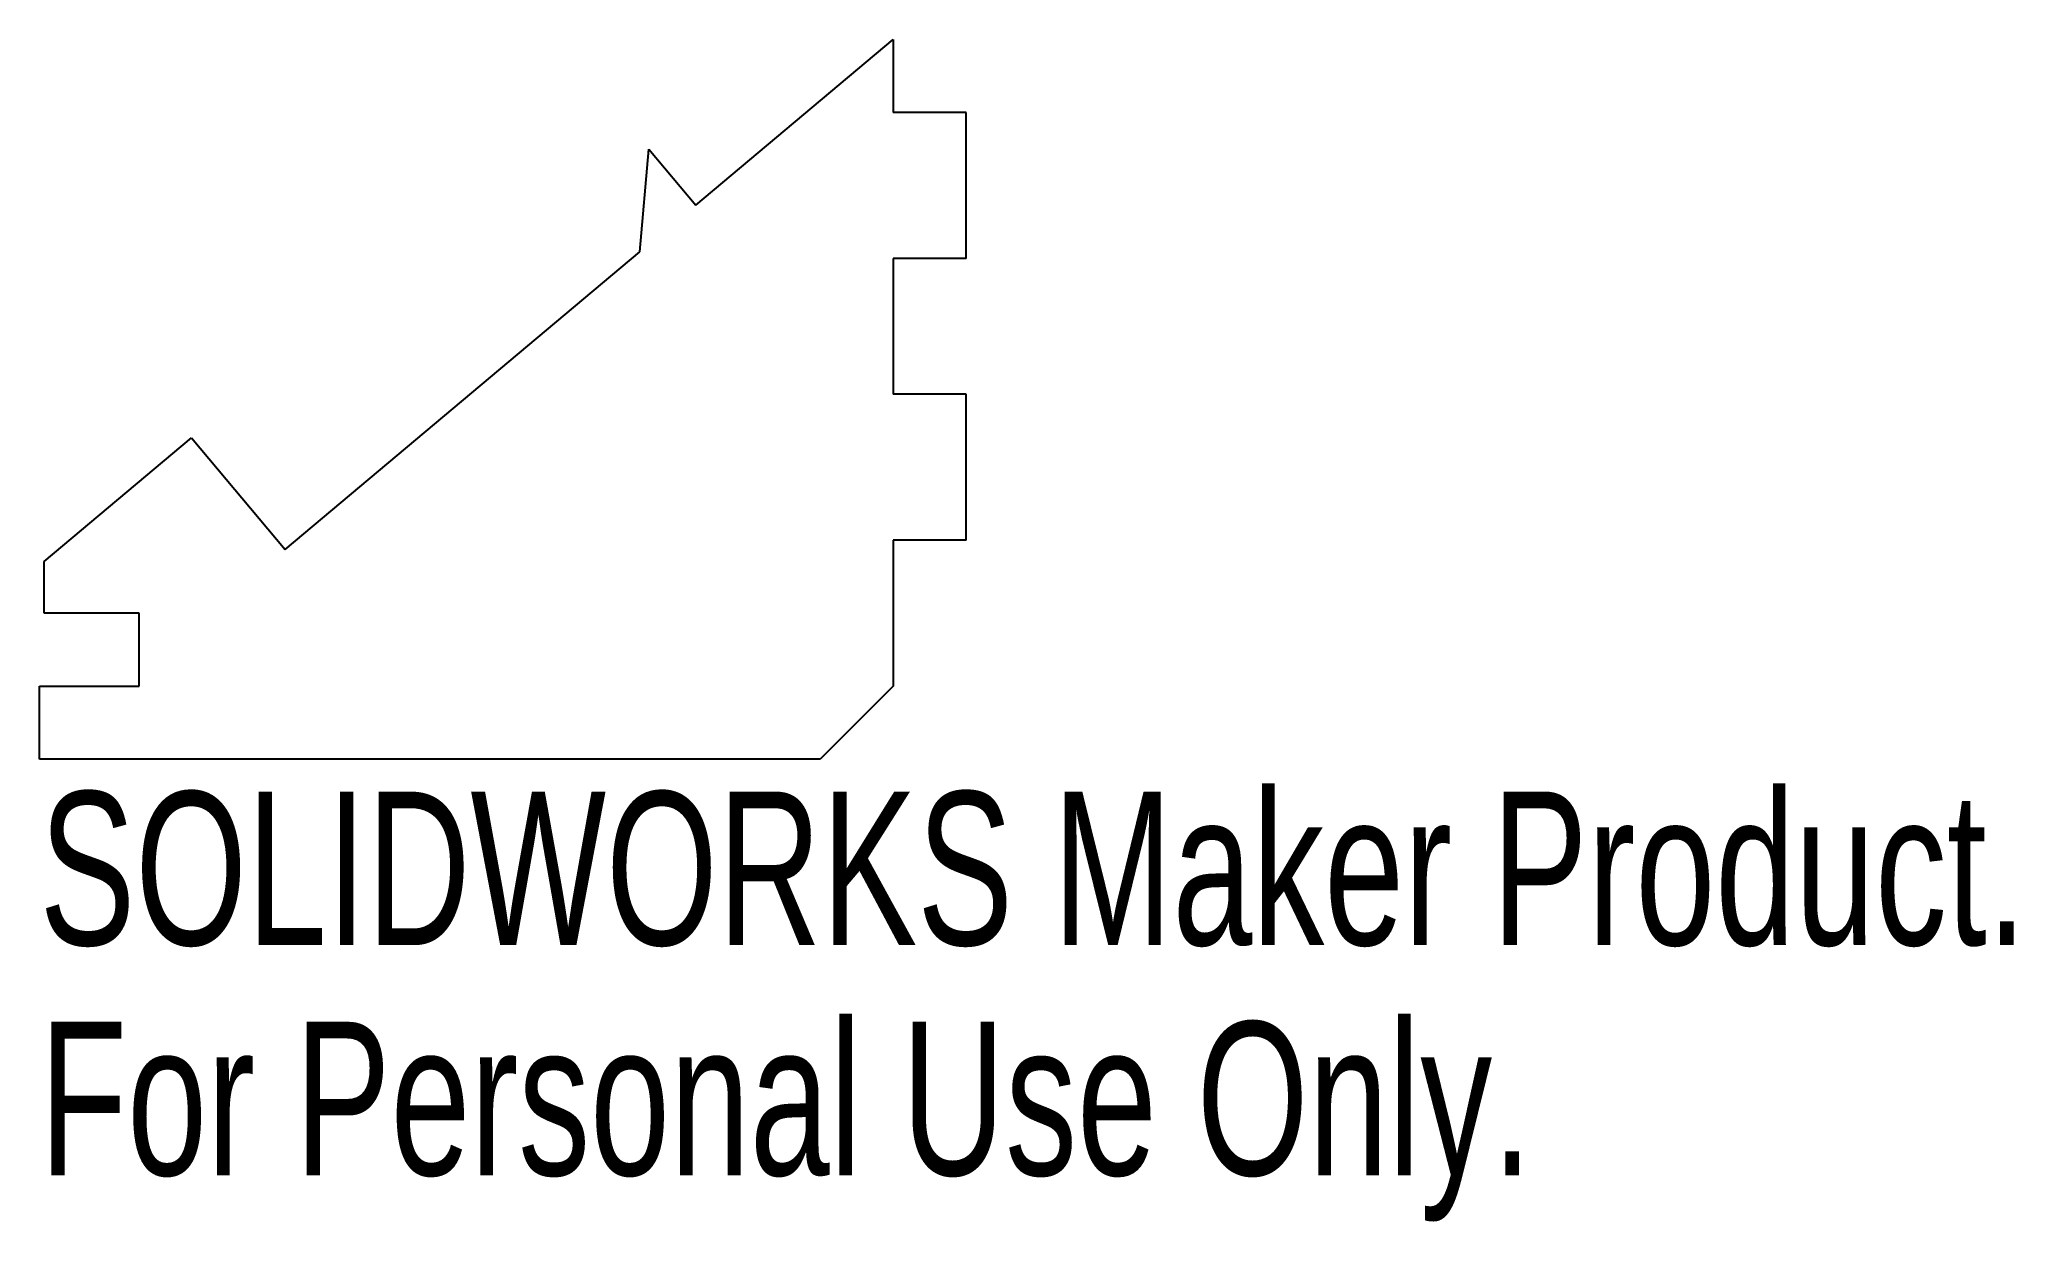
# Model space of a CAD drawing. Header units: millimetres. Extents: x -3.1 to 59, y -19.2 to 18.1.
import ezdxf

# ---------------------------------------------------------------- set-up
doc = ezdxf.new("R2010")
doc.units = ezdxf.units.MM
doc.styles.add('SLDTEXTSTYLE0', font='TXT', dxfattribs={"width": 0.7})

msp = doc.modelspace()

# ---------------------------------------------------------------- linework, layer by layer
at = {"color": 7, "linetype": 'Continuous', "lineweight": 25}
for p, q in [((17.535, 12.855), (23.75, 18.07)), ((23.75, 18.07), (23.75, 15.77)), ((26.05, 15.77), (23.75, 15.77)), ((26.05, 11.17), (26.05, 15.77)), ((15.773, 11.377), (16.057, 14.617)), ((16.057, 14.617), (17.535, 12.855)), ((4.601, 2.002), (15.773, 11.377)), ((26.05, 11.17), (23.75, 11.17)), ((23.75, 11.17), (23.75, 6.9)), ((26.05, 6.9), (23.75, 6.9)), ((26.05, 2.3), (26.05, 6.9)), ((-3, 1.629), (1.644, 5.526)), ((1.644, 5.526), (4.601, 2.002)), ((26.05, 2.3), (23.75, 2.3)), ((23.75, 2.3), (23.75, -2.3)), ((-3, 0), (-3, 1.629)), ((0, 0), (-3, 0)), ((0, -2.3), (0, 0)), ((-3.143, -4.6), (-3.143, -2.3)), ((-3.143, -2.3), (0, -2.3)), ((23.75, -2.3), (21.45, -4.6)), ((21.45, -4.6), (-3.143, -4.6))]:
    msp.add_line(p, q, dxfattribs=at)

# ---------------------------------------------------------------- texts
at = {"color": 7, "linetype": 'Continuous', "char_height": 4.83362, "attachment_point": 1, "style": 'SLDTEXTSTYLE0'}
for s, insert in [('SOLIDWORKS Maker Product.', (-3.143, -5.62)), ('For Personal Use Only.', (-3.143, -12.87))]:
    msp.add_mtext(s, dxfattribs=dict(at, insert=insert))

doc.saveas('drawing.dxf')
